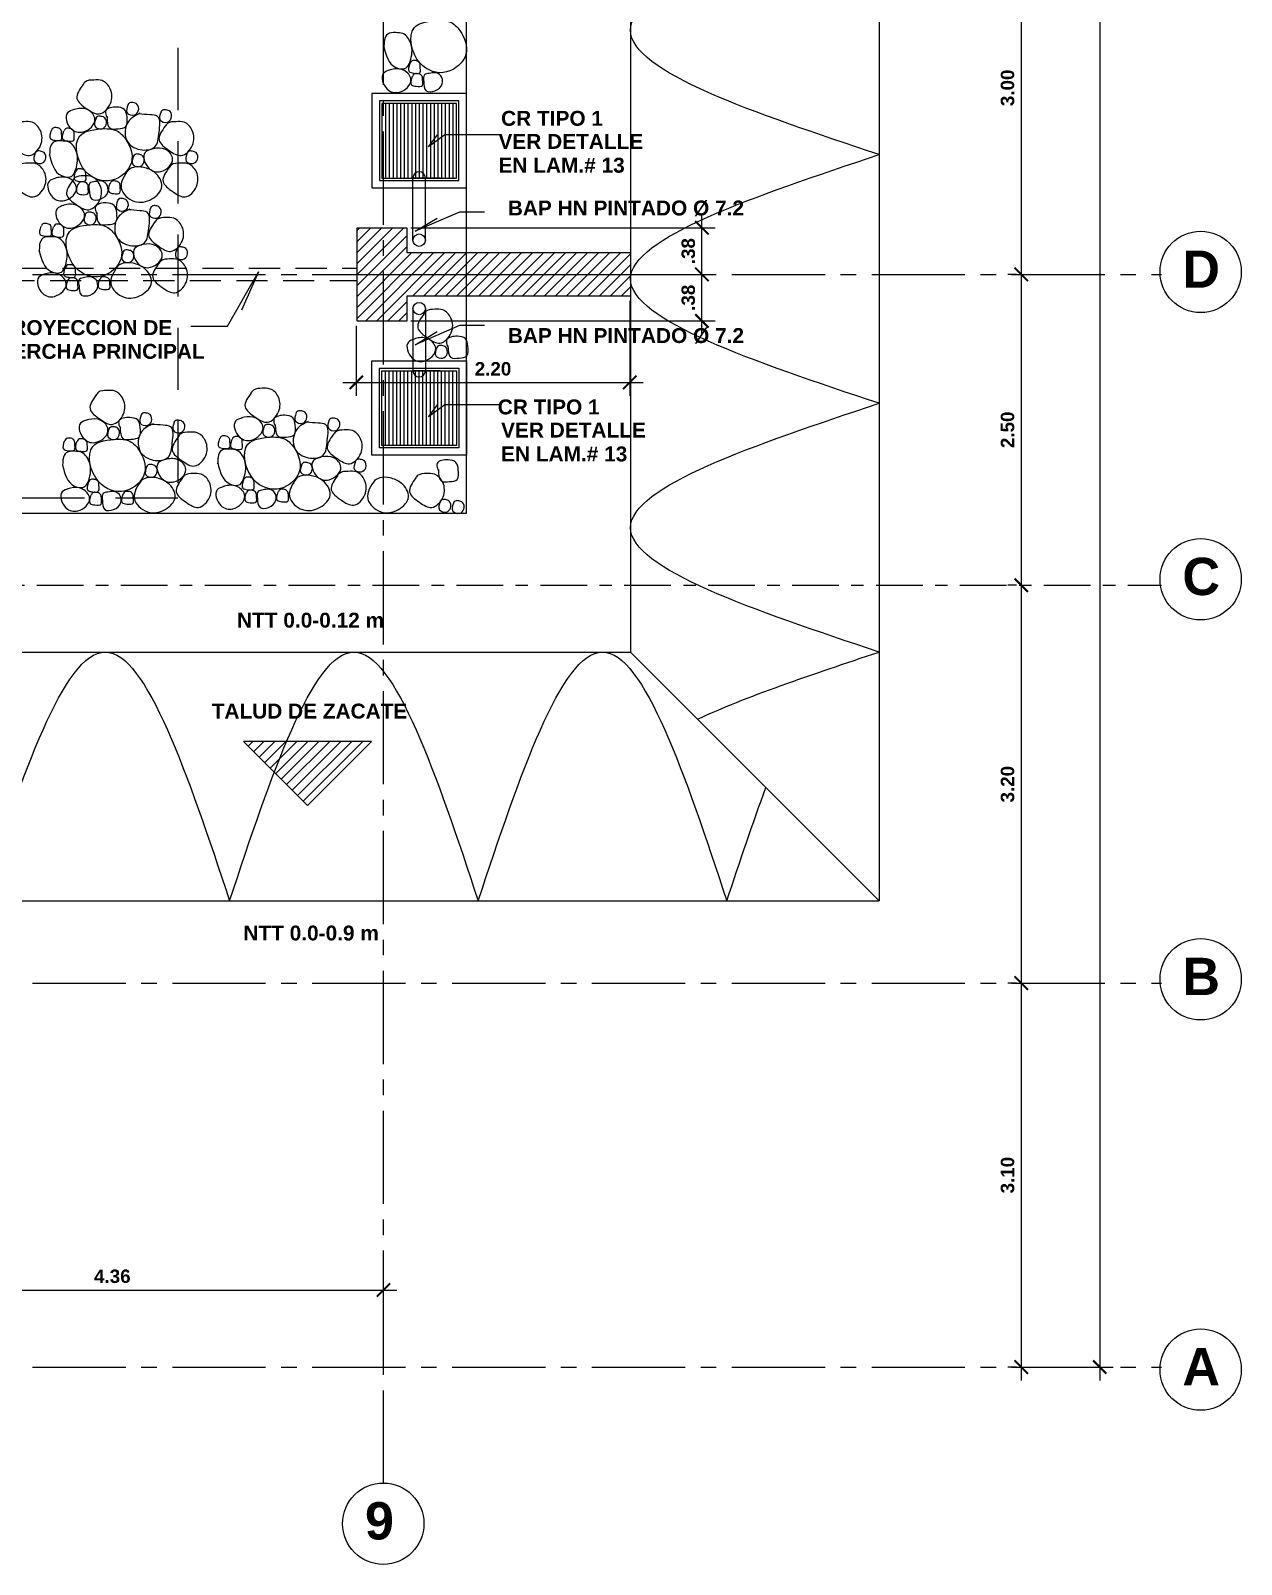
# Model space of a CAD drawing. Extents: x 504.5 to 598.6, y 648.3 to 688.4.
# Drawn here: x 535.79 to 545.53, y 648.69 to 661.02 of the extents above; entities that cross this region are included whole.
import ezdxf

# ---------------------------------------------------------------- set-up
doc = ezdxf.new("R2010")
doc.units = 0
doc.header["$MEASUREMENT"] = 0
for name, pattern in [('CENTER2', [1.125, 0.75, -0.125, 0.125, -0.125]), ('DASHDOTX2', [2, 1, -0.5, 0, -0.5]), ('HIDDEN', [0.375, 0.25, -0.125])]:
    doc.linetypes.add(name, pattern=pattern)
doc.layers.get('0').update_dxf_attribs({"linetype": 'CONTINUOUS'})
doc.layers.get('DEFPOINTS').update_dxf_attribs({"linetype": 'CONTINUOUS'})
for name, color, linetype in [('1', 6, 'CONTINUOUS'), ('2', 1, 'CONTINUOUS'), ('4', 3, 'CONTINUOUS'), ('columnas', 4, 'CONTINUOUS'), ('EJES', 6, 'CENTER2'), ('PROYECCIONES', 6, 'HIDDEN'), ('talud', 5, 'CONTINUOUS'), ('texturas', 6, 'CONTINUOUS'), ('TUBERIA', 7, 'DASHDOTX2')]:
    doc.layers.add(name, color=color, linetype=linetype)
doc.styles.add('ALR4', font='sanssb__.ttf')
doc.dimstyles.new('1-50', dxfattribs={"dimscale": 0.6, "dimtxt": 0.18, "dimasz": 0.18, "dimexe": 0.18, "dimexo": 0.0625, "dimgap": 0.09, "dimtad": 1, "dimzin": 4, "dimdsep": 46, "dimtxsty": 'Standard', "dimblk1": 'ARCHTICK', "dimblk2": 'ARCHTICK', "dimsah": 1, "dimcen": 0.09, "dimdle": 0.18, "dimclrd": 6, "dimclre": 6, "dimclrt": 1, "dimadec": 0, "dimazin": 0, "dimtfac": 1, "dimtofl": 0, "dimtmove": 0, "dimatfit": 3, "dimldrblk": 'ARCHTICK', "dimfxl": 1, "dimtolj": 1, "dimtzin": 4, "dimarcsym": 0})

# ---------------------------------------------------------------- blocks, each defined once
blk = doc.blocks.new('_ARCHTICK')
at = {"color": 0, "linetype": 'ByBlock', "const_width": 0.15}
blk.add_lwpolyline([(-0.5, -0.5), (0.5, 0.5)], dxfattribs=at)
blk = doc.blocks.new('*D24')
at = {"color": 6, "linetype": 'ByBlock', "transparency": 16777216}
for p, q in [((543.755, 662.172), (543.755, 658.956)), ((543.717, 659.064), (543.647, 659.064))]:
    blk.add_line(p, q, dxfattribs=at)
at = {"layer": 'DEFPOINTS', "color": 0, "linetype": 'ByBlock', "transparency": 16777216}
for p in [(543.755, 662.064), (543.755, 659.064), (543.755, 659.064)]:
    blk.add_point(p, dxfattribs=at)
at = {"color": 6, "linetype": 'ByBlock', "transparency": 16777216, "xscale": 0.108, "yscale": 0.108, "zscale": 0.108}
for p, rotation in [((543.755, 662.064), 90), ((543.755, 659.064), 270)]:
    blk.add_blockref('_ARCHTICK', p, dxfattribs=dict(at, rotation=rotation))
at = {"color": 1, "linetype": 'ByBlock', "transparency": 16777216, "insert": (543.645, 660.564), "char_height": 0.108, "attachment_point": 5, "rotation": 90, "style": 'ALR4'}
blk.add_mtext('\\A1;3.00', dxfattribs=at)
blk = doc.blocks.new('*D25')
at = {"color": 6, "linetype": 'ByBlock', "transparency": 16777216}
for p, q in [((543.755, 659.172), (543.755, 656.456)), ((543.717, 656.564), (543.647, 656.564))]:
    blk.add_line(p, q, dxfattribs=at)
at = {"layer": 'DEFPOINTS', "color": 0, "linetype": 'ByBlock', "transparency": 16777216}
for p in [(543.755, 659.064), (543.755, 656.564), (543.755, 656.564)]:
    blk.add_point(p, dxfattribs=at)
at = {"color": 6, "linetype": 'ByBlock', "transparency": 16777216, "xscale": 0.108, "yscale": 0.108, "zscale": 0.108}
for p, rotation in [((543.755, 659.064), 90), ((543.755, 656.564), 270)]:
    blk.add_blockref('_ARCHTICK', p, dxfattribs=dict(at, rotation=rotation))
at = {"color": 1, "linetype": 'ByBlock', "transparency": 16777216, "insert": (543.645, 657.814), "char_height": 0.108, "attachment_point": 5, "rotation": 90, "style": 'ALR4'}
blk.add_mtext('\\A1;2.50', dxfattribs=at)
blk = doc.blocks.new('*D26')
at = {"color": 6, "linetype": 'ByBlock', "transparency": 16777216}
for p, q in [((543.755, 656.672), (543.755, 653.256)), ((543.717, 653.364), (543.647, 653.364))]:
    blk.add_line(p, q, dxfattribs=at)
at = {"layer": 'DEFPOINTS', "color": 0, "linetype": 'ByBlock', "transparency": 16777216}
for p in [(543.755, 656.564), (543.755, 653.364), (543.755, 653.364)]:
    blk.add_point(p, dxfattribs=at)
at = {"color": 6, "linetype": 'ByBlock', "transparency": 16777216, "xscale": 0.108, "yscale": 0.108, "zscale": 0.108}
for p, rotation in [((543.755, 656.564), 90), ((543.755, 653.364), 270)]:
    blk.add_blockref('_ARCHTICK', p, dxfattribs=dict(at, rotation=rotation))
at = {"color": 1, "linetype": 'ByBlock', "transparency": 16777216, "insert": (543.645, 654.964), "char_height": 0.108, "attachment_point": 5, "rotation": 90, "style": 'ALR4'}
blk.add_mtext('\\A1;3.20', dxfattribs=at)
blk = doc.blocks.new('*D27')
at = {"color": 6, "linetype": 'ByBlock', "transparency": 16777216}
for p, q in [((543.755, 653.472), (543.755, 650.168)), ((543.717, 650.276), (543.647, 650.276))]:
    blk.add_line(p, q, dxfattribs=at)
at = {"layer": 'DEFPOINTS', "color": 0, "linetype": 'ByBlock', "transparency": 16777216}
for p in [(543.755, 653.364), (543.755, 650.276), (543.755, 650.276)]:
    blk.add_point(p, dxfattribs=at)
at = {"color": 6, "linetype": 'ByBlock', "transparency": 16777216, "xscale": 0.108, "yscale": 0.108, "zscale": 0.108}
for p, rotation in [((543.755, 653.364), 90), ((543.755, 650.276), 270)]:
    blk.add_blockref('_ARCHTICK', p, dxfattribs=dict(at, rotation=rotation))
at = {"color": 1, "linetype": 'ByBlock', "transparency": 16777216, "insert": (543.645, 651.82), "char_height": 0.108, "attachment_point": 5, "rotation": 90, "style": 'ALR4'}
blk.add_mtext('\\A1;3.10', dxfattribs=at)
blk = doc.blocks.new('*D28')
at = {"color": 6, "linetype": 'ByBlock', "transparency": 16777216}
for p, q in [((544.386, 681.189), (544.386, 650.168)), ((544.423, 681.081), (544.494, 681.081)), ((544.423, 650.276), (544.494, 650.276))]:
    blk.add_line(p, q, dxfattribs=at)
at = {"layer": 'DEFPOINTS', "color": 0, "linetype": 'ByBlock', "transparency": 16777216}
for p in [(544.386, 681.081), (544.386, 650.276), (544.386, 650.276)]:
    blk.add_point(p, dxfattribs=at)
at = {"color": 6, "linetype": 'ByBlock', "transparency": 16777216, "xscale": 0.108, "yscale": 0.108, "zscale": 0.108}
for p, rotation in [((544.386, 681.081), 90), ((544.386, 650.276), 270)]:
    blk.add_blockref('_ARCHTICK', p, dxfattribs=dict(at, rotation=rotation))
at = {"color": 1, "linetype": 'ByBlock', "transparency": 16777216, "insert": (544.276, 665.679), "char_height": 0.108, "attachment_point": 5, "rotation": 90, "style": 'ALR4'}
blk.add_mtext('\\A1;30.80', dxfattribs=at)
blk = doc.blocks.new('*D36')
at = {"color": 6, "linetype": 'ByBlock', "transparency": 16777216}
for p, q in [((538.625, 650.314), (538.625, 651.004)), ((534.154, 650.896), (538.733, 650.896))]:
    blk.add_line(p, q, dxfattribs=at)
at = {"layer": 'DEFPOINTS', "color": 0, "linetype": 'ByBlock', "transparency": 16777216}
for p in [(538.625, 650.896), (534.262, 650.276), (538.625, 650.276)]:
    blk.add_point(p, dxfattribs=at)
at = {"color": 6, "linetype": 'ByBlock', "transparency": 16777216, "xscale": 0.108, "yscale": 0.108, "zscale": 0.108, "rotation": 180}
blk.add_blockref('_ARCHTICK', (534.262, 650.896), dxfattribs=at)
at = {"color": 6, "linetype": 'ByBlock', "transparency": 16777216, "xscale": 0.108, "yscale": 0.108, "zscale": 0.108}
blk.add_blockref('_ARCHTICK', (538.625, 650.896), dxfattribs=at)
at = {"color": 1, "linetype": 'ByBlock', "transparency": 16777216, "insert": (536.444, 651.006), "char_height": 0.108, "attachment_point": 5, "style": 'ALR4'}
blk.add_mtext('\\A1;4.36', dxfattribs=at)
blk = doc.blocks.new('*D73')
at = {"color": 6, "linetype": 'ByBlock', "transparency": 16777216}
blk.add_arc((531.373, 659.064), 0.884, 0, 45, dxfattribs=at)
at = {"layer": 'DEFPOINTS', "color": 0, "linetype": 'ByBlock', "transparency": 16777216}
for p in [(534.337, 662.029), (532.226, 659.293), (505.427, 659.064), (531.387, 659.079), (544.884, 659.064)]:
    blk.add_point(p, dxfattribs=at)
at = {"color": 6, "linetype": 'ByBlock', "transparency": 16777216, "xscale": 0.108, "yscale": 0.108, "zscale": 0.108}
for p, rotation in [((531.997, 659.689), 134.9999999999654), ((532.256, 659.064), 270.0000000000001)]:
    blk.add_blockref('_ARCHTICK', p, dxfattribs=dict(at, rotation=rotation))
at = {"color": 1, "linetype": 'ByBlock', "transparency": 16777216, "insert": (532.291, 659.444), "char_height": 0.108, "attachment_point": 5, "rotation": 292.5, "style": 'ALR4'}
blk.add_mtext('\\A1;45.00°', dxfattribs=at)
blk = doc.blocks.new('*D75')
at = {"color": 6, "linetype": 'ByBlock', "transparency": 16777216}
blk.add_arc((534.262, 671.099), 2.029, 90, 135, dxfattribs=at)
at = {"layer": 'DEFPOINTS', "color": 0, "linetype": 'ByBlock', "transparency": 16777216}
for p in [(534.262, 683.009), (523.667, 681.694), (533.737, 673.058), (536.117, 669.245), (534.262, 649.338)]:
    blk.add_point(p, dxfattribs=at)
at = {"color": 6, "linetype": 'ByBlock', "transparency": 16777216, "xscale": 0.108, "yscale": 0.108, "zscale": 0.108}
for p, rotation in [((534.262, 673.128), 359.9999999999992), ((532.828, 672.533), 224.9999999999957)]:
    blk.add_blockref('_ARCHTICK', p, dxfattribs=dict(at, rotation=rotation))
at = {"color": 1, "linetype": 'ByBlock', "transparency": 16777216, "insert": (533.444, 673.075), "char_height": 0.108, "attachment_point": 5, "rotation": 22.5, "style": 'ALR4'}
blk.add_mtext('\\A1;45.00°', dxfattribs=at)
blk = doc.blocks.new('*D183')
at = {"color": 6, "linetype": 'ByBlock', "transparency": 16777216}
for p, q in [((540.612, 670.872), (540.612, 670.108)), ((538.412, 670.672), (538.412, 670.108)), ((538.304, 670.216), (540.72, 670.216))]:
    blk.add_line(p, q, dxfattribs=at)
at = {"layer": 'DEFPOINTS', "color": 0, "linetype": 'ByBlock', "transparency": 16777216}
for p in [(540.612, 670.91), (538.412, 670.71), (540.612, 670.216)]:
    blk.add_point(p, dxfattribs=at)
at = {"color": 6, "linetype": 'ByBlock', "transparency": 16777216, "xscale": 0.108, "yscale": 0.108, "zscale": 0.108, "rotation": 180}
blk.add_blockref('_ARCHTICK', (538.412, 670.216), dxfattribs=at)
at = {"color": 6, "linetype": 'ByBlock', "transparency": 16777216, "xscale": 0.108, "yscale": 0.108, "zscale": 0.108}
blk.add_blockref('_ARCHTICK', (540.612, 670.216), dxfattribs=at)
at = {"color": 1, "linetype": 'ByBlock', "transparency": 16777216, "insert": (539.512, 670.325), "char_height": 0.108, "attachment_point": 5, "style": 'ALR4'}
blk.add_mtext('\\A1;2.20', dxfattribs=at)
blk = doc.blocks.new('*D184')
at = {"color": 6, "linetype": 'ByBlock', "transparency": 16777216}
for p, q in [((538.662, 671.085), (541.3, 671.085)), ((541.192, 670.602), (541.192, 671.193)), ((538.85, 670.71), (541.3, 670.71))]:
    blk.add_line(p, q, dxfattribs=at)
at = {"layer": 'DEFPOINTS', "color": 0, "linetype": 'ByBlock', "transparency": 16777216}
for p in [(538.625, 671.085), (541.192, 671.085), (538.812, 670.71)]:
    blk.add_point(p, dxfattribs=at)
at = {"color": 6, "linetype": 'ByBlock', "transparency": 16777216, "xscale": 0.108, "yscale": 0.108, "zscale": 0.108}
for p, rotation in [((541.192, 671.085), 90), ((541.192, 670.71), 270)]:
    blk.add_blockref('_ARCHTICK', p, dxfattribs=dict(at, rotation=rotation))
at = {"color": 1, "linetype": 'ByBlock', "transparency": 16777216, "insert": (541.083, 670.897), "char_height": 0.108, "attachment_point": 5, "rotation": 90, "style": 'ALR4'}
blk.add_mtext('\\A1;.38', dxfattribs=at)
blk = doc.blocks.new('*D185')
at = {"color": 6, "linetype": 'ByBlock', "transparency": 16777216}
for p, q in [((538.85, 671.46), (541.3, 671.46)), ((541.192, 670.977), (541.192, 671.568))]:
    blk.add_line(p, q, dxfattribs=at)
at = {"layer": 'DEFPOINTS', "color": 0, "linetype": 'ByBlock', "transparency": 16777216}
for p in [(538.812, 671.46), (541.192, 671.46), (538.625, 671.085)]:
    blk.add_point(p, dxfattribs=at)
at = {"color": 6, "linetype": 'ByBlock', "transparency": 16777216, "xscale": 0.108, "yscale": 0.108, "zscale": 0.108}
for p, rotation in [((541.192, 671.46), 90), ((541.192, 671.085), 270)]:
    blk.add_blockref('_ARCHTICK', p, dxfattribs=dict(at, rotation=rotation))
at = {"color": 1, "linetype": 'ByBlock', "transparency": 16777216, "insert": (541.083, 671.272), "char_height": 0.108, "attachment_point": 5, "rotation": 90, "style": 'ALR4'}
blk.add_mtext('\\A1;.38', dxfattribs=at)
blk = doc.blocks.new('*D249')
at = {"color": 6, "linetype": 'ByBlock', "transparency": 16777216}
blk.add_arc((519.131, 659.064), 0.785, 135, 180, dxfattribs=at)
at = {"layer": 'DEFPOINTS', "color": 0, "linetype": 'ByBlock', "transparency": 16777216}
for p in [(516.167, 662.029), (518.451, 659.457), (505.427, 659.064), (519.117, 659.079), (544.884, 659.064)]:
    blk.add_point(p, dxfattribs=at)
at = {"color": 6, "linetype": 'ByBlock', "transparency": 16777216, "xscale": 0.108, "yscale": 0.108, "zscale": 0.108}
for p, rotation in [((518.576, 659.619), 45.00000000003484), ((518.346, 659.064), 269.9999999999998)]:
    blk.add_blockref('_ARCHTICK', p, dxfattribs=dict(at, rotation=rotation))
at = {"color": 1, "linetype": 'ByBlock', "transparency": 16777216, "insert": (518.304, 659.407), "char_height": 0.108, "attachment_point": 5, "rotation": 67.5, "style": 'ALR4'}
blk.add_mtext('\\A1;45.00°', dxfattribs=at)

msp = doc.modelspace()

# ---------------------------------------------------------------- hatches: boundary and pattern name
at = {"layer": '1'}
h = msp.add_hatch(dxfattribs=at)
h.set_pattern_fill('ANSI31', color=256, scale=0.5, style=0)
h.paths.add_polyline_path([(540.612, 659.239), (540.612, 658.889), (538.812, 658.889), (538.812, 658.689), (538.412, 658.689), (538.412, 659.439), (538.812, 659.439), (538.812, 659.239)])
at = {"layer": '2'}
h = msp.add_hatch(dxfattribs=at)
h.set_pattern_fill('ANSI31', color=256, scale=0.5, style=0)
h.paths.add_polyline_path([(537.498, 655.308), (538.013, 654.793), (538.528, 655.308)])

# ---------------------------------------------------------------- linework, layer by layer
at = {"layer": '1'}
for points in [[(536.138, 660.39), (536.083, 660.363), (536.113, 660.235), (536.209, 660.21), (536.304, 660.312), (536.247, 660.387), (536.15, 660.394), (536.129, 660.388)], [(536.402, 660.333), (536.427, 660.239), (536.491, 660.235), (536.553, 660.253), (536.562, 660.331), (536.542, 660.39), (536.478, 660.41), (536.427, 660.404), (536.391, 660.381), (536.389, 660.362), (536.402, 660.324)], [(536.667, 660.36), (536.573, 660.294), (536.56, 660.141), (536.667, 660.068), (536.786, 660.089), (536.82, 660.207), (536.806, 660.335), (536.747, 660.347), (536.656, 660.355)], [(536.571, 660.431), (536.564, 660.363), (536.619, 660.346), (536.653, 660.378), (536.642, 660.433), (536.612, 660.445), (536.583, 660.444), (536.569, 660.431)], [(535.648, 660.257), (535.598, 660.144), (535.678, 660.061), (535.776, 660.02), (535.867, 660.103), (535.865, 660.221), (535.799, 660.287), (535.733, 660.292), (535.665, 660.278), (535.644, 660.253)], [(535.953, 660.223), (535.947, 660.155), (535.985, 660.143), (536.035, 660.15), (536.036, 660.194), (536.033, 660.223), (536.006, 660.242), (535.992, 660.244), (535.967, 660.241), (535.956, 660.225)], [(536.052, 660.217), (536.047, 660.15), (536.085, 660.137), (536.134, 660.144), (536.136, 660.189), (536.133, 660.217), (536.106, 660.237), (536.092, 660.239), (536.067, 660.235), (536.056, 660.219)], [(536.384, 660.236), (536.182, 660.177), (536.229, 659.892), (536.443, 659.821), (536.597, 659.963), (536.55, 660.153), (536.467, 660.224), (536.384, 660.236)], [(536.313, 660.321), (536.305, 660.253), (536.361, 660.235), (536.394, 660.267), (536.384, 660.322), (536.354, 660.335), (536.325, 660.333), (536.311, 660.321)], [(535.938, 660.027), (536.035, 659.858), (536.118, 659.854), (536.149, 659.906), (536.156, 660.047), (536.09, 660.13), (536.035, 660.137), (535.969, 660.127), (535.942, 660.077), (535.94, 660.043), (535.937, 660.02)], [(535.824, 660.041), (535.817, 659.974), (535.872, 659.956), (535.906, 659.988), (535.895, 660.043), (535.865, 660.055), (535.836, 660.054), (535.822, 660.041)], [(536.615, 660.016), (536.608, 659.949), (536.663, 659.931), (536.697, 659.963), (536.687, 660.018), (536.656, 660.031), (536.628, 660.029), (536.614, 660.016)], [(535.68, 659.924), (535.63, 659.812), (535.71, 659.728), (535.808, 659.687), (535.899, 659.771), (535.897, 659.888), (535.831, 659.954), (535.765, 659.959), (535.697, 659.945), (535.676, 659.92)], [(536.147, 659.892), (536.142, 659.824), (536.179, 659.812), (536.229, 659.819), (536.231, 659.863), (536.227, 659.892), (536.2, 659.911), (536.186, 659.913), (536.161, 659.909), (536.15, 659.893)], [(536.574, 659.908), (536.516, 659.758), (536.621, 659.651), (536.763, 659.671), (536.843, 659.771), (536.785, 659.883), (536.694, 659.924), (536.614, 659.924), (536.567, 659.902)], [(535.99, 659.838), (535.935, 659.812), (535.965, 659.683), (536.061, 659.658), (536.156, 659.76), (536.099, 659.835), (536.003, 659.842), (535.981, 659.836)], [(536.126, 659.82), (536.076, 659.708), (536.156, 659.624), (536.254, 659.584), (536.345, 659.667), (536.343, 659.785), (536.278, 659.851), (536.212, 659.856), (536.144, 659.842), (536.123, 659.817)], [(536.166, 659.787), (536.161, 659.719), (536.199, 659.706), (536.248, 659.714), (536.25, 659.758), (536.247, 659.787), (536.22, 659.806), (536.206, 659.808), (536.181, 659.804), (536.17, 659.788)], [(536.259, 659.747), (536.279, 659.669), (536.348, 659.669), (536.407, 659.726), (536.396, 659.79), (536.348, 659.815), (536.304, 659.81), (536.264, 659.797), (536.257, 659.747)], [(536.423, 659.794), (536.418, 659.726), (536.455, 659.714), (536.505, 659.721), (536.507, 659.765), (536.503, 659.794), (536.476, 659.813), (536.462, 659.815), (536.437, 659.812), (536.427, 659.796)], [(536.584, 659.589), (536.49, 659.523), (536.477, 659.37), (536.584, 659.297), (536.703, 659.318), (536.737, 659.436), (536.723, 659.564), (536.664, 659.576), (536.573, 659.584)], [(539.143, 658.489), (539.168, 658.395), (539.233, 658.391), (539.295, 658.409), (539.304, 658.487), (539.284, 658.546), (539.22, 658.566), (539.168, 658.56), (539.133, 658.537), (539.131, 658.518), (539.143, 658.48)], [(539.054, 658.477), (539.047, 658.409), (539.102, 658.391), (539.136, 658.423), (539.126, 658.478), (539.095, 658.491), (539.067, 658.489), (539.053, 658.477)], [(536.507, 657.836), (536.532, 657.742), (536.596, 657.738), (536.659, 657.756), (536.668, 657.835), (536.648, 657.893), (536.584, 657.913), (536.532, 657.908), (536.497, 657.884), (536.495, 657.865), (536.507, 657.828)], [(537.755, 657.854), (537.78, 657.76), (537.844, 657.756), (537.906, 657.774), (537.915, 657.852), (537.895, 657.911), (537.831, 657.931), (537.78, 657.925), (537.744, 657.902), (537.742, 657.883), (537.755, 657.845)], [(536.418, 657.824), (536.411, 657.756), (536.466, 657.738), (536.5, 657.771), (536.489, 657.826), (536.459, 657.838), (536.431, 657.836), (536.416, 657.824)], [(536.773, 657.863), (536.678, 657.797), (536.666, 657.644), (536.773, 657.571), (536.892, 657.593), (536.926, 657.71), (536.912, 657.838), (536.853, 657.851), (536.762, 657.858)], [(537.666, 657.842), (537.659, 657.774), (537.714, 657.756), (537.748, 657.788), (537.737, 657.843), (537.707, 657.856), (537.678, 657.854), (537.664, 657.842)], [(538.02, 657.881), (537.926, 657.815), (537.913, 657.662), (538.02, 657.589), (538.14, 657.61), (538.173, 657.728), (538.159, 657.856), (538.1, 657.868), (538.009, 657.875)], [(536.489, 657.739), (536.287, 657.68), (536.335, 657.395), (536.549, 657.324), (536.703, 657.467), (536.655, 657.656), (536.572, 657.728), (536.489, 657.739)], [(537.737, 657.757), (537.535, 657.698), (537.582, 657.413), (537.796, 657.342), (537.95, 657.484), (537.903, 657.674), (537.82, 657.745), (537.737, 657.757)], [(536.869, 657.575), (536.814, 657.548), (536.844, 657.42), (536.94, 657.395), (537.035, 657.496), (536.978, 657.571), (536.881, 657.578), (536.86, 657.573)], [(538.116, 657.592), (538.061, 657.566), (538.091, 657.437), (538.188, 657.413), (538.282, 657.514), (538.225, 657.589), (538.129, 657.596), (538.107, 657.591)], [(539.067, 657.495), (539.092, 657.401), (539.156, 657.397), (539.218, 657.415), (539.227, 657.494), (539.208, 657.552), (539.144, 657.572), (539.092, 657.567), (539.056, 657.543), (539.055, 657.524), (539.067, 657.486)]]:
    msp.add_spline(points, degree=3, dxfattribs=at)
at = {"layer": '2'}
for points in [[(532.089, 657.143), (539.293, 657.143), (539.293, 676.511), (536.932, 676.511)], [(539.557, 660.185), (539.118, 660.185), (538.987, 660.09), (539.059, 660.185)], [(539.438, 659.565), (539.236, 659.565), (538.88, 659.411), (539.058, 659.517)], [(537.076, 658.647), (537.37, 658.647), (537.619, 659.084), (537.484, 658.775)], [(539.438, 658.652), (539.236, 658.652), (538.88, 658.497), (539.058, 658.604)], [(539.557, 658.014), (539.118, 658.014), (538.987, 657.919), (539.059, 658.014)]]:
    msp.add_lwpolyline(points, dxfattribs=at)
for centre in [(545.198, 659.084), (545.198, 656.612), (545.198, 653.395), (545.198, 650.256), (538.623, 649.017)]:
    msp.add_circle(centre, 0.327, dxfattribs=at)
for points in [[(539.073, 661.107), (538.872, 661.047), (538.919, 660.763), (539.133, 660.692), (539.287, 660.834), (539.24, 661.024), (539.157, 661.095), (539.073, 661.107)], [(538.628, 660.897), (538.724, 660.728), (538.808, 660.725), (538.839, 660.776), (538.846, 660.917), (538.78, 661.001), (538.724, 661.008), (538.659, 660.997), (538.632, 660.947), (538.63, 660.913), (538.627, 660.89)], [(538.837, 660.762), (538.831, 660.695), (538.869, 660.682), (538.919, 660.689), (538.92, 660.734), (538.917, 660.762), (538.89, 660.782), (538.876, 660.784), (538.851, 660.78), (538.84, 660.764)], [(536.209, 660.591), (536.159, 660.479), (536.239, 660.395), (536.337, 660.355), (536.428, 660.438), (536.427, 660.556), (536.361, 660.622), (536.295, 660.627), (536.227, 660.613), (536.206, 660.588)], [(538.68, 660.709), (538.625, 660.682), (538.655, 660.554), (538.751, 660.529), (538.846, 660.63), (538.789, 660.705), (538.692, 660.712), (538.671, 660.707)], [(538.856, 660.657), (538.851, 660.589), (538.888, 660.577), (538.938, 660.584), (538.94, 660.629), (538.936, 660.657), (538.91, 660.677), (538.896, 660.678), (538.871, 660.675), (538.86, 660.659)], [(538.949, 660.618), (538.969, 660.54), (539.038, 660.54), (539.097, 660.597), (539.086, 660.661), (539.038, 660.686), (538.993, 660.68), (538.954, 660.668), (538.947, 660.618)], [(536.836, 660.372), (536.829, 660.305), (536.884, 660.287), (536.918, 660.319), (536.908, 660.374), (536.877, 660.387), (536.849, 660.385), (536.835, 660.372)], [(536.87, 660.257), (536.82, 660.144), (536.9, 660.061), (536.998, 660.02), (537.089, 660.103), (537.087, 660.221), (537.022, 660.287), (536.956, 660.292), (536.888, 660.278), (536.867, 660.253)], [(536.763, 660.071), (536.708, 660.045), (536.738, 659.917), (536.835, 659.892), (536.929, 659.993), (536.872, 660.068), (536.776, 660.075), (536.754, 660.07)], [(537.046, 660.041), (537.039, 659.974), (537.095, 659.956), (537.128, 659.988), (537.118, 660.043), (537.087, 660.055), (537.059, 660.054), (537.045, 660.041)], [(536.902, 659.924), (536.852, 659.812), (536.932, 659.728), (537.03, 659.687), (537.121, 659.771), (537.12, 659.888), (537.054, 659.954), (536.988, 659.959), (536.92, 659.945), (536.899, 659.92)], [(536.055, 659.619), (536, 659.592), (536.03, 659.464), (536.126, 659.439), (536.221, 659.541), (536.164, 659.616), (536.067, 659.623), (536.046, 659.617)], [(536.319, 659.562), (536.343, 659.468), (536.408, 659.464), (536.47, 659.482), (536.479, 659.56), (536.459, 659.619), (536.395, 659.639), (536.343, 659.633), (536.308, 659.61), (536.306, 659.591), (536.319, 659.553)], [(536.488, 659.66), (536.481, 659.592), (536.536, 659.575), (536.57, 659.607), (536.559, 659.662), (536.529, 659.674), (536.5, 659.673), (536.486, 659.66)], [(536.753, 659.601), (536.746, 659.534), (536.801, 659.516), (536.835, 659.548), (536.824, 659.603), (536.794, 659.616), (536.766, 659.614), (536.751, 659.601)], [(536.229, 659.55), (536.222, 659.482), (536.278, 659.464), (536.311, 659.496), (536.301, 659.551), (536.27, 659.564), (536.242, 659.562), (536.228, 659.55)], [(536.787, 659.486), (536.737, 659.373), (536.817, 659.29), (536.915, 659.249), (537.006, 659.332), (537.004, 659.45), (536.938, 659.516), (536.873, 659.521), (536.805, 659.507), (536.783, 659.482)], [(535.87, 659.452), (535.864, 659.384), (535.902, 659.372), (535.952, 659.379), (535.953, 659.423), (535.95, 659.452), (535.923, 659.471), (535.909, 659.473), (535.884, 659.47), (535.873, 659.454)], [(535.855, 659.256), (535.952, 659.087), (536.035, 659.083), (536.066, 659.135), (536.073, 659.276), (536.007, 659.359), (535.952, 659.366), (535.886, 659.356), (535.859, 659.306), (535.857, 659.272), (535.854, 659.249)], [(535.969, 659.446), (535.964, 659.379), (536.001, 659.366), (536.051, 659.373), (536.053, 659.418), (536.05, 659.446), (536.023, 659.466), (536.009, 659.468), (535.984, 659.464), (535.973, 659.448)], [(536.3, 659.465), (536.099, 659.406), (536.146, 659.121), (536.36, 659.05), (536.514, 659.192), (536.467, 659.382), (536.384, 659.453), (536.3, 659.465)], [(536.532, 659.245), (536.525, 659.178), (536.58, 659.16), (536.614, 659.192), (536.604, 659.247), (536.573, 659.259), (536.545, 659.258), (536.531, 659.245)], [(536.68, 659.3), (536.625, 659.274), (536.655, 659.146), (536.751, 659.121), (536.846, 659.222), (536.789, 659.297), (536.693, 659.304), (536.671, 659.299)], [(536.963, 659.27), (536.956, 659.203), (537.012, 659.185), (537.045, 659.217), (537.035, 659.272), (537.004, 659.284), (536.976, 659.283), (536.962, 659.27)], [(536.064, 659.121), (536.058, 659.053), (536.096, 659.041), (536.146, 659.048), (536.147, 659.092), (536.144, 659.121), (536.117, 659.14), (536.103, 659.142), (536.078, 659.138), (536.067, 659.122)], [(536.491, 659.137), (536.433, 658.987), (536.538, 658.88), (536.68, 658.9), (536.76, 659), (536.702, 659.112), (536.611, 659.153), (536.531, 659.153), (536.484, 659.131)], [(536.819, 659.153), (536.769, 659.041), (536.849, 658.957), (536.947, 658.916), (537.038, 659), (537.036, 659.117), (536.971, 659.183), (536.905, 659.188), (536.837, 659.174), (536.816, 659.149)], [(535.907, 659.067), (535.852, 659.041), (535.882, 658.912), (535.978, 658.887), (536.073, 658.989), (536.016, 659.064), (535.919, 659.071), (535.898, 659.065)], [(536.083, 659.016), (536.078, 658.948), (536.115, 658.935), (536.165, 658.943), (536.167, 658.987), (536.164, 659.016), (536.137, 659.035), (536.123, 659.037), (536.098, 659.033), (536.087, 659.017)], [(536.176, 658.976), (536.196, 658.898), (536.265, 658.898), (536.324, 658.955), (536.313, 659.019), (536.265, 659.044), (536.221, 659.039), (536.181, 659.026), (536.174, 658.976)], [(536.34, 659.023), (536.335, 658.955), (536.372, 658.943), (536.422, 658.95), (536.424, 658.994), (536.42, 659.023), (536.393, 659.042), (536.379, 659.044), (536.354, 659.041), (536.343, 659.024)], [(538.951, 658.747), (538.901, 658.635), (538.981, 658.551), (539.079, 658.511), (539.17, 658.594), (539.168, 658.712), (539.102, 658.778), (539.037, 658.783), (538.969, 658.769), (538.948, 658.744)], [(538.88, 658.546), (538.825, 658.519), (538.855, 658.391), (538.951, 658.366), (539.045, 658.468), (538.988, 658.543), (538.892, 658.55), (538.871, 658.544)], [(536.315, 658.095), (536.265, 657.982), (536.345, 657.899), (536.443, 657.858), (536.534, 657.941), (536.532, 658.059), (536.466, 658.125), (536.4, 658.13), (536.333, 658.116), (536.311, 658.091)], [(537.562, 658.112), (537.512, 658), (537.593, 657.916), (537.691, 657.875), (537.781, 657.959), (537.78, 658.077), (537.714, 658.142), (537.648, 658.148), (537.58, 658.134), (537.559, 658.109)], [(536.244, 657.893), (536.188, 657.867), (536.219, 657.738), (536.315, 657.714), (536.409, 657.815), (536.352, 657.89), (536.256, 657.897), (536.235, 657.892)], [(536.676, 657.934), (536.669, 657.867), (536.725, 657.849), (536.758, 657.881), (536.748, 657.936), (536.717, 657.949), (536.689, 657.947), (536.675, 657.934)], [(536.942, 657.876), (536.935, 657.808), (536.99, 657.79), (537.024, 657.822), (537.013, 657.877), (536.983, 657.89), (536.954, 657.888), (536.94, 657.876)], [(537.491, 657.911), (537.436, 657.884), (537.466, 657.756), (537.562, 657.731), (537.657, 657.833), (537.6, 657.907), (537.504, 657.915), (537.482, 657.909)], [(537.924, 657.952), (537.917, 657.884), (537.972, 657.867), (538.006, 657.899), (537.995, 657.954), (537.965, 657.966), (537.936, 657.964), (537.922, 657.952)], [(538.189, 657.893), (538.182, 657.826), (538.238, 657.808), (538.271, 657.84), (538.261, 657.895), (538.23, 657.907), (538.202, 657.906), (538.188, 657.893)], [(536.976, 657.76), (536.926, 657.648), (537.006, 657.564), (537.104, 657.523), (537.195, 657.607), (537.193, 657.724), (537.127, 657.79), (537.061, 657.795), (536.994, 657.781), (536.972, 657.756)], [(537.306, 657.744), (537.3, 657.676), (537.338, 657.664), (537.388, 657.671), (537.39, 657.715), (537.386, 657.744), (537.359, 657.763), (537.345, 657.765), (537.32, 657.761), (537.309, 657.745)], [(538.223, 657.778), (538.173, 657.665), (538.254, 657.582), (538.352, 657.541), (538.442, 657.624), (538.441, 657.742), (538.375, 657.808), (538.309, 657.813), (538.241, 657.799), (538.22, 657.774)], [(536.058, 657.726), (536.053, 657.658), (536.09, 657.646), (536.14, 657.653), (536.142, 657.698), (536.138, 657.726), (536.112, 657.746), (536.097, 657.747), (536.073, 657.744), (536.062, 657.728)], [(536.044, 657.53), (536.14, 657.361), (536.224, 657.358), (536.254, 657.409), (536.261, 657.55), (536.195, 657.633), (536.14, 657.641), (536.074, 657.63), (536.048, 657.58), (536.046, 657.546), (536.042, 657.523)], [(536.158, 657.721), (536.153, 657.653), (536.19, 657.641), (536.24, 657.648), (536.242, 657.692), (536.238, 657.721), (536.212, 657.74), (536.197, 657.742), (536.172, 657.738), (536.162, 657.722)], [(537.292, 657.548), (537.388, 657.379), (537.471, 657.375), (537.502, 657.427), (537.509, 657.567), (537.443, 657.651), (537.388, 657.658), (537.322, 657.648), (537.295, 657.598), (537.293, 657.564), (537.29, 657.541)], [(537.406, 657.738), (537.4, 657.671), (537.438, 657.658), (537.488, 657.665), (537.489, 657.71), (537.486, 657.738), (537.459, 657.758), (537.445, 657.76), (537.42, 657.756), (537.409, 657.74)], [(536.721, 657.52), (536.714, 657.452), (536.769, 657.434), (536.803, 657.466), (536.792, 657.521), (536.762, 657.534), (536.733, 657.532), (536.719, 657.52)], [(537.969, 657.537), (537.961, 657.47), (538.017, 657.452), (538.05, 657.484), (538.04, 657.539), (538.009, 657.551), (537.981, 657.55), (537.967, 657.537)], [(538.4, 657.562), (538.393, 657.494), (538.448, 657.477), (538.482, 657.509), (538.471, 657.564), (538.441, 657.576), (538.412, 657.575), (538.398, 657.562)], [(536.252, 657.395), (536.247, 657.327), (536.285, 657.315), (536.334, 657.322), (536.336, 657.366), (536.333, 657.395), (536.306, 657.414), (536.292, 657.416), (536.267, 657.413), (536.256, 657.397)], [(536.68, 657.411), (536.621, 657.261), (536.726, 657.155), (536.869, 657.174), (536.949, 657.274), (536.89, 657.386), (536.799, 657.427), (536.719, 657.427), (536.673, 657.406)], [(537.008, 657.427), (536.958, 657.315), (537.038, 657.231), (537.136, 657.19), (537.227, 657.274), (537.225, 657.391), (537.159, 657.457), (537.093, 657.463), (537.026, 657.448), (537.004, 657.423)], [(537.5, 657.413), (537.495, 657.345), (537.532, 657.332), (537.582, 657.34), (537.584, 657.384), (537.58, 657.413), (537.553, 657.432), (537.539, 657.434), (537.514, 657.43), (537.504, 657.414)], [(537.928, 657.429), (537.869, 657.279), (537.974, 657.172), (538.116, 657.192), (538.197, 657.291), (538.138, 657.404), (538.047, 657.445), (537.967, 657.445), (537.92, 657.423)], [(538.255, 657.445), (538.205, 657.332), (538.286, 657.249), (538.384, 657.208), (538.474, 657.291), (538.473, 657.409), (538.407, 657.475), (538.341, 657.48), (538.273, 657.466), (538.252, 657.441)], [(538.557, 657.411), (538.498, 657.261), (538.603, 657.155), (538.746, 657.174), (538.826, 657.274), (538.767, 657.386), (538.677, 657.427), (538.596, 657.427), (538.55, 657.406)], [(538.885, 657.427), (538.835, 657.315), (538.915, 657.231), (539.013, 657.19), (539.104, 657.274), (539.102, 657.391), (539.036, 657.457), (538.97, 657.463), (538.903, 657.448), (538.881, 657.423)], [(536.096, 657.341), (536.04, 657.315), (536.071, 657.187), (536.167, 657.162), (536.261, 657.263), (536.204, 657.338), (536.108, 657.345), (536.087, 657.34)], [(536.272, 657.29), (536.267, 657.222), (536.304, 657.21), (536.354, 657.217), (536.356, 657.261), (536.352, 657.29), (536.326, 657.309), (536.311, 657.311), (536.286, 657.308), (536.276, 657.292)], [(536.365, 657.251), (536.384, 657.172), (536.454, 657.172), (536.513, 657.229), (536.502, 657.293), (536.454, 657.318), (536.409, 657.313), (536.37, 657.301), (536.363, 657.251)], [(536.529, 657.297), (536.523, 657.229), (536.561, 657.217), (536.611, 657.224), (536.612, 657.268), (536.609, 657.297), (536.582, 657.317), (536.568, 657.318), (536.543, 657.315), (536.532, 657.299)], [(537.343, 657.359), (537.288, 657.332), (537.318, 657.204), (537.414, 657.179), (537.509, 657.281), (537.452, 657.356), (537.356, 657.363), (537.334, 657.357)], [(537.52, 657.308), (537.514, 657.24), (537.552, 657.227), (537.602, 657.235), (537.603, 657.279), (537.6, 657.308), (537.573, 657.327), (537.559, 657.329), (537.534, 657.325), (537.523, 657.309)], [(537.612, 657.268), (537.632, 657.19), (537.701, 657.19), (537.76, 657.247), (537.749, 657.311), (537.701, 657.336), (537.657, 657.331), (537.618, 657.318), (537.61, 657.268)], [(537.776, 657.315), (537.771, 657.247), (537.808, 657.235), (537.858, 657.242), (537.86, 657.286), (537.856, 657.315), (537.83, 657.334), (537.815, 657.336), (537.79, 657.332), (537.78, 657.316)], [(539.082, 657.239), (539.075, 657.171), (539.13, 657.153), (539.164, 657.185), (539.153, 657.24), (539.123, 657.253), (539.095, 657.251), (539.08, 657.239)], [(539.19, 657.229), (539.183, 657.161), (539.238, 657.143), (539.272, 657.175), (539.261, 657.23), (539.231, 657.243), (539.202, 657.241), (539.188, 657.229)]]:
    msp.add_spline(points, degree=3, dxfattribs=at)
at = {"layer": '4'}
msp.add_lwpolyline([(537.498, 655.308), (538.013, 654.793), (538.528, 655.308), (537.498, 655.308)], dxfattribs=at)
at = {"layer": 'columnas'}
msp.add_lwpolyline([(540.612, 659.239), (540.612, 658.889), (538.812, 658.889), (538.812, 658.689), (538.412, 658.689), (538.412, 659.439), (538.812, 659.439), (538.812, 659.239), (540.612, 659.239)], dxfattribs=at)
at = {"layer": 'EJES'}
for p, q in [((538.625, 649.338), (538.625, 683.009)), ((505.427, 659.064), (544.884, 659.064)), ((505.427, 653.364), (544.884, 653.364)), ((505.427, 650.276), (544.884, 650.276))]:
    msp.add_line(p, q, dxfattribs=at)
at = {"layer": 'EJES', "ltscale": 0.5}
msp.add_line((530.437, 656.564), (544.884, 656.564), dxfattribs=at)
at = {"layer": 'PROYECCIONES', "color": 3, "ltscale": 2}
for p, q in [((536.97, 678.885), (536.97, 657.264)), ((536.97, 657.264), (531.387, 657.264))]:
    msp.add_line(p, q, dxfattribs=at)
at = {"layer": 'PROYECCIONES'}
for p, q in [((533.318, 659.014), (538.412, 659.014)), ((533.418, 659.114), (538.412, 659.114))]:
    msp.add_line(p, q, dxfattribs=at)
at = {"layer": 'talud'}
for p, q in [((542.612, 681.16), (542.612, 654.027)), ((540.612, 679.16), (540.612, 656.027)), ((534.337, 656.027), (540.612, 656.027)), ((540.612, 656.027), (542.612, 654.027)), ((534.337, 654.027), (542.612, 654.027))]:
    msp.add_line(p, q, dxfattribs=at)
at = {"layer": 'texturas'}
for points in [[(542.612, 660.027), (540.612, 661.027), (542.612, 662.027)], [(542.612, 658.027), (540.612, 659.027), (542.612, 660.027)], [(542.612, 658.027), (540.612, 659.027), (542.612, 660.027)], [(542.612, 656.027), (540.612, 657.027), (542.612, 658.027)], [(535.387, 654.027), (536.387, 656.027), (537.387, 654.027)], [(537.387, 654.027), (538.387, 656.027), (539.387, 654.027)], [(539.387, 654.027), (540.387, 656.027), (541.387, 654.027)]]:
    msp.add_spline(points, degree=3, dxfattribs=at)
for points in [[(541.152, 655.487), (541.534, 655.667), (542.073, 655.847), (542.612, 656.027)], [(541.387, 654.027), (541.492, 654.341), (541.597, 654.655), (541.701, 654.938)]]:
    msp.add_open_spline(points, degree=3, dxfattribs=at)
at = {"layer": 'TUBERIA', "color": 1}
for p, q in [((538.642, 660.439), (538.642, 659.839)), ((538.672, 660.439), (538.672, 659.839)), ((538.702, 660.439), (538.702, 659.839)), ((538.732, 660.439), (538.732, 659.839)), ((538.762, 660.439), (538.762, 659.839)), ((538.792, 660.439), (538.792, 659.839)), ((538.822, 660.439), (538.822, 659.839)), ((538.852, 660.439), (538.852, 659.839)), ((538.882, 660.439), (538.882, 659.839)), ((538.912, 660.439), (538.912, 659.839)), ((538.942, 660.439), (538.942, 659.839)), ((538.972, 660.439), (538.972, 659.839)), ((539.002, 660.439), (539.002, 659.839)), ((539.032, 660.439), (539.032, 659.839)), ((539.062, 660.439), (539.062, 659.839)), ((539.092, 660.439), (539.092, 659.839)), ((539.122, 660.439), (539.122, 659.839)), ((539.152, 660.439), (539.152, 659.839)), ((539.182, 660.439), (539.182, 659.839)), ((538.862, 659.339), (538.862, 659.839)), ((539.08, 659.839), (538.862, 659.839)), ((538.962, 659.339), (538.962, 659.839)), ((538.862, 658.789), (538.862, 658.289)), ((538.962, 658.789), (538.962, 658.289)), ((538.642, 657.689), (538.642, 658.289)), ((538.672, 657.689), (538.672, 658.289)), ((538.702, 657.689), (538.702, 658.289)), ((538.732, 657.689), (538.732, 658.289)), ((538.762, 657.689), (538.762, 658.289)), ((538.792, 657.689), (538.792, 658.289)), ((538.822, 657.689), (538.822, 658.289)), ((538.852, 657.689), (538.852, 658.289)), ((539.08, 658.289), (538.862, 658.289)), ((538.882, 657.689), (538.882, 658.289)), ((538.912, 657.689), (538.912, 658.289)), ((538.942, 657.689), (538.942, 658.289)), ((538.972, 657.689), (538.972, 658.289)), ((539.002, 657.689), (539.002, 658.289)), ((539.032, 657.689), (539.032, 658.289)), ((539.062, 657.689), (539.062, 658.289)), ((539.092, 657.689), (539.092, 658.289)), ((539.122, 657.689), (539.122, 658.289)), ((539.152, 657.689), (539.152, 658.289)), ((539.182, 657.689), (539.182, 658.289))]:
    msp.add_line(p, q, dxfattribs=at)
for points in [[(538.532, 659.759), (539.292, 659.759), (539.292, 660.519), (538.532, 660.519)], [(538.592, 659.819), (539.232, 659.819), (539.232, 660.459), (538.592, 660.459)], [(538.612, 659.839), (539.212, 659.839), (539.212, 660.439), (538.612, 660.439)], [(538.532, 658.369), (539.292, 658.369), (539.292, 657.609), (538.532, 657.609)], [(538.592, 658.309), (539.232, 658.309), (539.232, 657.669), (538.592, 657.669)], [(538.612, 658.289), (539.212, 658.289), (539.212, 657.689), (538.612, 657.689)]]:
    msp.add_lwpolyline(points, close=True, dxfattribs=at)
at = {"layer": 'TUBERIA', "color": 1, "linetype": 'Continuous'}
for centre in [(538.912, 659.339), (538.912, 658.789)]:
    msp.add_circle(centre, 0.05, dxfattribs=at)
for centre, start, end in [((538.912, 659.839), 0, 180), ((538.912, 658.289), 180, 0)]:
    msp.add_arc(centre, 0.05, start, end, dxfattribs=at)

# ---------------------------------------------------------------- texts
at = {"layer": '2', "style": 'ALR4'}
for s, height, p in [('CR TIPO 1', 0.12, (539.571, 660.259)), ('VER DETALLE', 0.12, (539.55, 660.073)), ('EN LAM.# 13', 0.12, (539.55, 659.882)), ('BAP HN PINTADO %%C 7.2', 0.12, (539.625, 659.538)), ('D', 0.3, (545.051, 658.956)), ('PROYECCION DE', 0.12, (535.52, 658.576)), ('BAP HN PINTADO %%C 7.2', 0.12, (539.625, 658.512)), ('CERCHA PRINCIPAL', 0.12, (535.52, 658.385)), ('CR TIPO 1', 0.12, (539.544, 657.938)), ('VER DETALLE', 0.12, (539.571, 657.752)), ('EN LAM.# 13', 0.12, (539.571, 657.56)), ('C', 0.3, (545.051, 656.485)), ('NTT 0.0-0.12 m', 0.12, (537.447, 656.223)), ('TALUD DE ZACATE', 0.12, (537.243, 655.492)), ('NTT 0.0-0.9 m', 0.12, (537.498, 653.707)), ('B', 0.3, (545.051, 653.268)), ('A', 0.3, (545.051, 650.129)), ('9', 0.3, (538.476, 648.89))]:
    msp.add_text(s, height=height, dxfattribs=at).set_placement(p)

# ---------------------------------------------------------------- dimensions: what is measured, and where the dimension line sits
at = {"layer": '2'}
for base, line1, line2, picture, middle in [((533.737, 673.058), ((534.262, 649.338), (534.262, 683.009)), ((536.117, 669.245), (523.667, 681.694)), '*D75', (533.444, 673.075)), ((532.226, 659.293), ((505.427, 659.064), (544.884, 659.064)), ((534.337, 662.029), (531.387, 659.079)), '*D73', (532.291, 659.444)), ((518.451, 659.457), ((516.167, 662.029), (519.117, 659.079)), ((505.427, 659.064), (544.884, 659.064)), '*D249', (518.304, 659.407))]:
    dim = msp.add_angular_dim_2l(base=base, line1=line1, line2=line2, dimstyle='1-50', override={"dimtxsty": 'ALR4', "dimadec": 2, "dimazin": 1}, dxfattribs=at)
    dim.commit()
    dim.dimension.update_dxf_attribs({"geometry": picture, "text_midpoint": middle})
for base, p1, p2, text, override, picture, middle in [((544.386, 650.276), (544.386, 681.081), (544.386, 650.276), '30.80', {"dimtxsty": 'ALR4'}, '*D28', (544.276, 665.679)), ((543.755, 650.276), (543.755, 653.364), (543.755, 650.276), '3.10', {"dimtxsty": 'ALR4', "dimse1": 1, "dimtmove": 1}, '*D27', (543.645, 651.82))]:
    dim = msp.add_linear_dim(base=base, p1=p1, p2=p2, angle=90, text=text, dimstyle='1-50', override=override, dxfattribs=at)
    dim.commit()
    dim.dimension.update_dxf_attribs({"geometry": picture, "text_midpoint": middle})
for base, p1, p2, picture, middle in [((543.755, 659.064), (543.755, 662.064), (543.755, 659.064), '*D24', (543.645, 660.564)), ((543.755, 656.564), (543.755, 659.064), (543.755, 656.564), '*D25', (543.645, 657.814)), ((543.755, 653.364), (543.755, 656.564), (543.755, 653.364), '*D26', (543.645, 654.964))]:
    dim = msp.add_linear_dim(base=base, p1=p1, p2=p2, angle=90, dimstyle='1-50', override={"dimtxsty": 'ALR4', "dimse1": 1, "dimtmove": 1}, dxfattribs=at)
    dim.commit()
    dim.dimension.update_dxf_attribs({"geometry": picture, "text_midpoint": middle})
for base, p1, p2, override, picture, middle in [((541.186485846, 659.439069455), (538.618917757, 659.064069455), (538.806510502, 659.439069455), {"dimtxsty": 'ALR4', "dimse1": 1, "dimtmove": 1}, '*D185', (541.076708068, 659.251569455)), ((541.186485846, 659.064069455), (538.806510502, 658.689069455), (538.618917757, 659.064069455), {"dimtxsty": 'ALR4'}, '*D184', (541.076708068, 658.876569455))]:
    dim = msp.add_linear_dim(base=base, p1=p1, p2=p2, angle=90, dimstyle='1-50', override=override, dxfattribs=at)
    dim.commit()
    dim.dimension.update_dxf_attribs({"geometry": picture, "text_midpoint": middle, "insert": (-0.005837689, -12.02081528)})
dim = msp.add_linear_dim(base=(540.607, 658.195), p1=(538.407, 658.689), p2=(540.607, 658.889), dimstyle='1-50', override={"dimtxsty": 'ALR4'}, dxfattribs=at)
dim.commit()
dim.dimension.update_dxf_attribs({"geometry": '*D183', "text_midpoint": (539.507, 658.305), "insert": (-0.006, -12.021)})
dim = msp.add_linear_dim(base=(538.625, 650.896), p1=(534.262, 650.276), p2=(538.625, 650.276), dimstyle='1-50', override={"dimtxsty": 'ALR4', "dimse1": 1, "dimtmove": 1}, dxfattribs=at)
dim.commit()
dim.dimension.update_dxf_attribs({"geometry": '*D36', "text_midpoint": (536.444, 651.006)})

doc.saveas('drawing.dxf')
